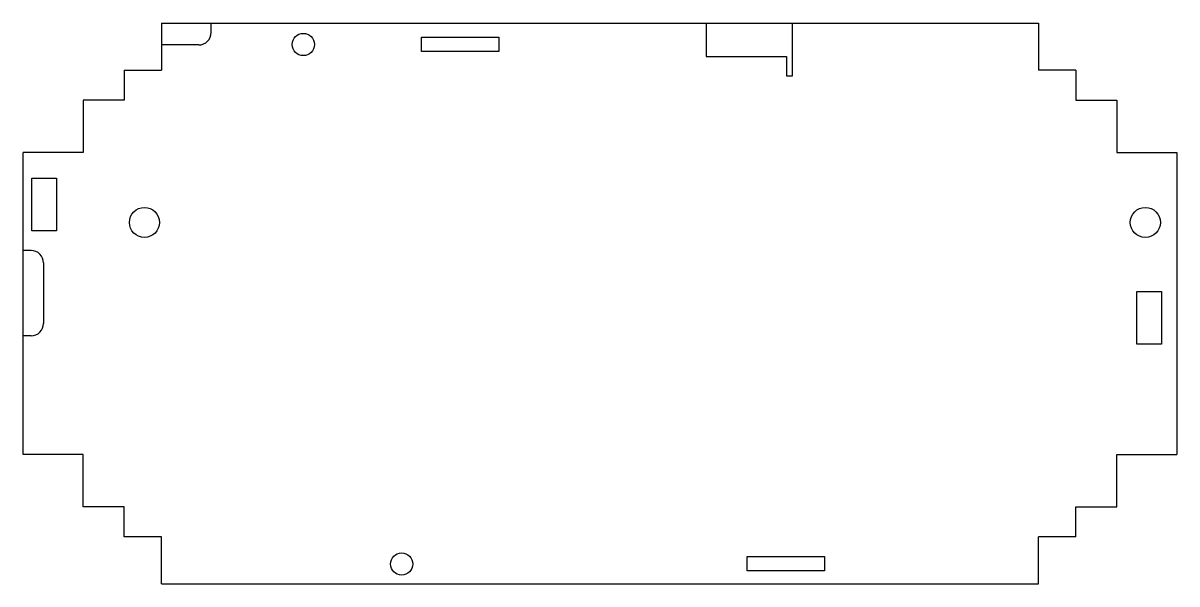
# Model space of a CAD drawing. Header units: millimetres. Extents: x 0 to 2947, y 0 to 1432.
import ezdxf

# ---------------------------------------------------------------- set-up
doc = ezdxf.new("R2010")
doc.units = ezdxf.units.MM

msp = doc.modelspace()

# ---------------------------------------------------------------- linework, layer by layer
for p, q in [((353.3, 1432.1), (353.3, 1312.1)), ((353.3, 1432.1), (2593.4, 1432.1)), ((480.5, 1408.1), (480.5, 1432.1)), ((1744.1, 1432.1), (1744.1, 1346.6)), ((1965.3, 1297.1), (1965.3, 1432.1)), ((2593.4, 1432.1), (2593.4, 1312.1)), ((448.7, 1376.2), (353.3, 1376.2)), ((1744.1, 1346.6), (1949.4, 1346.6)), ((1949.4, 1346.6), (1949.4, 1297.1)), ((257.8, 1312.1), (257.8, 1235.4)), ((257.8, 1312.1), (353.3, 1312.1)), ((1949.4, 1297.1), (1949.4, 1297.1)), ((1949.4, 1297.1), (1965.3, 1297.1)), ((2688.9, 1312.1), (2593.4, 1312.1)), ((2688.9, 1312.1), (2688.9, 1235.4)), ((257.8, 1235.4), (153.3, 1235.4)), ((153.3, 1235.4), (153.3, 1101.8)), ((2688.9, 1235.4), (2793.4, 1235.4)), ((2793.4, 1235.4), (2793.4, 1101.8)), ((0, 330.3), (0, 1101.8)), ((153.3, 1101.8), (0, 1101.8)), ((2793.4, 1101.8), (2946.7, 1101.8)), ((2946.7, 1101.8), (2946.7, 330.3)), ((20.5, 851.4), (0, 851.4)), ((52.3, 819.5), (52.3, 665.3)), ((20.5, 633.5), (0, 633.5)), ((153.3, 330.3), (0, 330.3)), ((153.3, 196.7), (153.3, 330.3)), ((2793.4, 196.7), (2793.4, 330.3)), ((2793.4, 330.3), (2946.7, 330.3)), ((257.8, 196.7), (153.3, 196.7)), ((257.8, 120), (257.8, 196.7)), ((2688.9, 120), (2688.9, 196.7)), ((2688.9, 196.7), (2793.4, 196.7)), ((353.3, 120), (257.8, 120)), ((353.3, 0), (353.3, 120)), ((2593.4, 0), (2593.4, 120)), ((2688.9, 120), (2593.4, 120)), ((353.3, 0), (353.3, 0)), ((353.3, 0), (2593.4, 0))]:
    msp.add_line(p, q)
for points in [[(1017.7, 1396.3), (1215.2, 1396.3), (1215.2, 1359.6), (1017.7, 1359.6)], [(22.6, 1035.7), (85.5, 1035.7), (85.5, 901.2), (22.6, 901.2)], [(2844.1, 746.6), (2907, 746.6), (2907, 612.1), (2844.1, 612.1)], [(1849.4, 69.7), (2046.9, 69.7), (2046.9, 33), (1849.4, 33)]]:
    msp.add_lwpolyline(points, close=True)
for centre, radius in [((715.6, 1377.3), 28.4), ((310, 923), 38.4), ((2866.1, 923), 38.4), ((966.7, 50.7), 28.4)]:
    msp.add_circle(centre, radius)
for centre, start, end in [((448.7, 1408.1), 270, 0), ((20.5, 819.5), 0, 90), ((20.5, 665.3), 270, 0)]:
    msp.add_arc(centre, 31.8, start, end)

doc.saveas('drawing.dxf')
